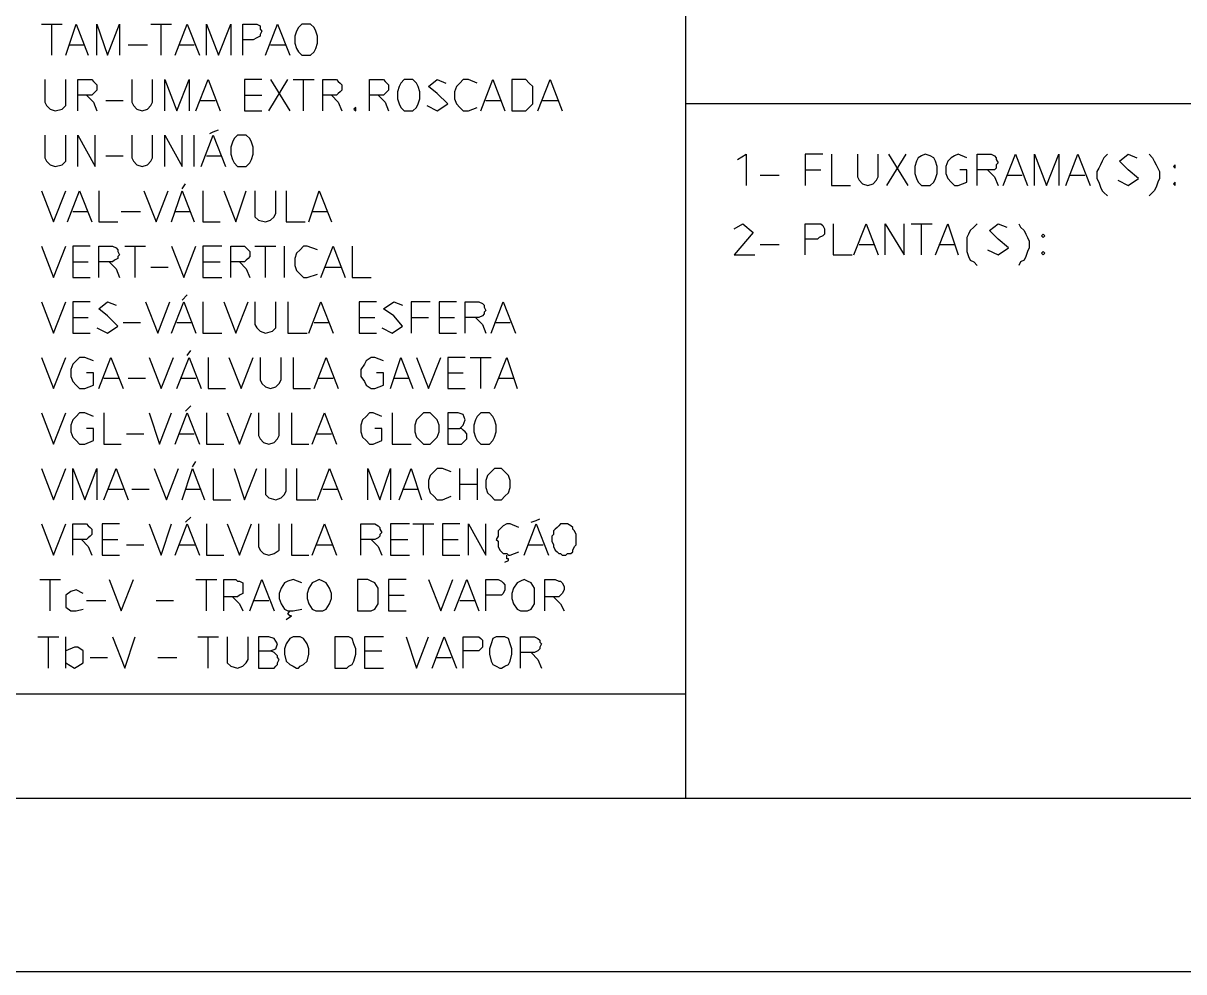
# Model space of a CAD drawing. Extents: x 0 to 597, y 0 to 422.
# Drawn here: x 103.8 to 170.7, y 0 to 54.7 of the extents above; entities that cross this region are included whole.
import ezdxf

# ---------------------------------------------------------------- set-up
doc = ezdxf.new("R2010")
doc.units = 0
doc.header["$MEASUREMENT"] = 0
doc.layers.add('GT_1', color=7, linetype='Continuous')

msp = doc.modelspace()

# ---------------------------------------------------------------- linework, layer by layer
at = {"linetype": 'Continuous'}
msp.add_lwpolyline([(0, 421.74), (597.11, 421.74), (597.11, 0), (0, 0)], close=True, dxfattribs=at)
at = {"layer": 'GT_1', "flags": 128}
for points in [[(25, 10), (583.8, 10), (583.8, 409.8)], [(142, 107.9), (142, 10)], [(104.9, 54.6), (106.1, 54.6)], [(105.5, 52.8), (105.5, 54.6)], [(106.3, 52.8), (106.9, 54.6), (107.6, 52.8)], [(108.1, 52.8), (108.1, 54.6), (108.7, 52.8), (109.4, 54.6), (109.4, 52.8)], [(111.2, 54.6), (112.4, 54.6)], [(111.8, 52.8), (111.8, 54.6)], [(112.6, 52.8), (113.3, 54.6), (114, 52.8)], [(114.4, 52.8), (114.4, 54.6), (115.1, 52.8), (115.8, 54.6), (115.8, 52.8)], [(116.5, 52.8), (116.5, 54.6), (117.1, 54.6), (117.2, 54.6), (117.3, 54.6), (117.5, 54.5), (117.5, 54.3), (117.6, 54.2), (117.5, 54), (117.5, 53.9), (117.3, 53.8), (117.1, 53.7), (116.5, 53.7)], [(117.8, 52.8), (118.5, 54.6), (119.2, 52.8)], [(120.3, 52.8), (120.4, 52.8), (120.6, 53), (120.7, 53.2), (120.8, 53.5), (120.8, 53.9), (120.7, 54.2), (120.6, 54.4), (120.4, 54.6), (120.2, 54.6), (119.9, 54.6), (119.7, 54.4), (119.6, 54.2), (119.5, 53.9), (119.5, 53.5), (119.6, 53.2), (119.7, 53), (119.9, 52.8), (120.2, 52.8), (120.3, 52.8)], [(106.5, 53.4), (107.4, 53.4)], [(109.9, 53.4), (111, 53.4)], [(112.8, 53.4), (113.7, 53.4)], [(118.1, 53.4), (119, 53.4)], [(105.1, 51.4), (105.1, 50.1), (105.2, 49.9), (105.4, 49.7), (105.7, 49.6), (106.1, 49.7), (106.3, 49.9), (106.3, 50.1), (106.3, 51.4)], [(107, 49.6), (107, 51.4), (107.6, 51.4), (107.7, 51.4), (107.8, 51.4), (107.9, 51.3), (108, 51.2), (108.1, 51.1), (108.1, 50.9), (108.1, 50.8), (108, 50.7), (107.9, 50.6), (107.8, 50.5), (107.6, 50.5), (107, 50.5)], [(110.1, 51.4), (110.1, 50.1), (110.2, 49.9), (110.4, 49.7), (110.7, 49.6), (111, 49.7), (111.2, 49.9), (111.3, 50.1), (111.3, 51.4)], [(112, 49.6), (112, 51.4), (112.7, 49.6), (113.4, 51.4), (113.4, 49.6)], [(113.8, 49.6), (114.5, 51.4), (115.2, 49.6)], [(117.6, 51.4), (116.6, 51.4), (116.6, 49.6), (117.6, 49.6)], [(118, 49.6), (119.1, 51.4)], [(118.1, 51.4), (119.2, 49.6)], [(119.4, 51.4), (120.6, 51.4)], [(120, 49.6), (120, 51.4)], [(121.1, 49.6), (121.1, 51.4), (121.7, 51.4), (121.9, 51.4), (122, 51.3), (122.1, 51.2), (122.2, 51.1), (122.2, 50.9), (122.2, 50.8), (122.1, 50.7), (122, 50.6), (121.9, 50.5), (121.7, 50.5), (121.1, 50.5)], [(123.8, 49.6), (123.8, 51.4), (124.4, 51.4), (124.5, 51.4), (124.6, 51.4), (124.7, 51.3), (124.8, 51.2), (124.9, 51.1), (124.9, 50.9), (124.9, 50.8), (124.8, 50.7), (124.7, 50.6), (124.6, 50.5), (124.4, 50.5), (123.8, 50.5)], [(126.1, 49.6), (126.3, 49.6), (126.5, 49.8), (126.6, 50), (126.7, 50.3), (126.7, 50.7), (126.6, 51), (126.5, 51.2), (126.3, 51.4), (126, 51.4), (125.8, 51.4), (125.6, 51.2), (125.5, 51), (125.4, 50.7), (125.4, 50.3), (125.5, 50), (125.6, 49.8), (125.8, 49.6), (126, 49.6), (126.1, 49.6)], [(127.1, 49.9), (127.7, 49.6), (128.3, 50), (127.7, 50.6), (127.2, 51), (127.7, 51.4), (128.2, 51.2)], [(130, 51.2), (129.5, 51.4), (129.2, 51.4), (129, 51.2), (128.8, 51), (128.7, 50.7), (128.7, 50.3), (128.8, 50), (129, 49.8), (129.2, 49.6), (129.5, 49.6), (130, 49.8)], [(130.2, 49.6), (130.9, 51.4), (131.6, 49.6)], [(132.7, 49.6), (132.8, 49.6), (133, 49.8), (133.2, 50), (133.2, 50.3), (133.2, 50.7), (133.2, 51), (133, 51.2), (132.8, 51.4), (132.6, 51.4), (132, 51.4), (132, 49.6), (132.6, 49.6), (132.7, 49.6)], [(133.5, 49.6), (134.2, 51.4), (134.9, 49.6)], [(107.5, 50.5), (107.9, 50.1), (108.1, 49.6)], [(108.6, 50.2), (109.6, 50.2)], [(114, 50.2), (114.9, 50.2)], [(116.6, 50.5), (117.6, 50.5)], [(121.6, 50.5), (122, 50.1), (122.2, 49.6)], [(124.3, 50.5), (124.7, 50.1), (124.9, 49.6)], [(130.5, 50.2), (131.4, 50.2)], [(133.7, 50.2), (134.7, 50.2)], [(123, 49.6), (123, 49.7), (123, 49.8), (122.9, 49.7), (123, 49.6)], [(453.8, 50), (142, 50)], [(105.1, 48.2), (105.1, 46.9), (105.2, 46.7), (105.4, 46.5), (105.7, 46.4), (106.1, 46.5), (106.3, 46.7), (106.3, 46.9), (106.3, 48.2)], [(107, 46.4), (107, 48.2), (108, 46.4), (108, 48.2)], [(110.1, 48.2), (110.1, 46.9), (110.2, 46.7), (110.4, 46.5), (110.7, 46.4), (111, 46.5), (111.2, 46.7), (111.3, 46.9), (111.3, 48.2)], [(112, 46.4), (112, 48.2), (113, 46.4), (113, 48.2)], [(113.7, 46.4), (113.7, 48.2)], [(114.1, 46.4), (114.8, 48.2), (115.5, 46.4)], [(114.6, 48.3), (114.8, 48.4), (115.1, 48.5)], [(116.5, 46.4), (116.7, 46.4), (116.9, 46.6), (117, 46.8), (117.1, 47.1), (117.1, 47.5), (117, 47.8), (116.9, 48), (116.7, 48.2), (116.4, 48.2), (116.2, 48.2), (116, 48), (115.9, 47.8), (115.8, 47.5), (115.8, 47.1), (115.9, 46.8), (116, 46.6), (116.2, 46.4), (116.4, 46.4), (116.5, 46.4)], [(108.6, 47), (109.6, 47)], [(114.4, 47), (115.3, 47)], [(145, 46.8), (145.5, 47.1), (145.5, 45.3)], [(149.9, 47.1), (148.9, 47.1), (148.9, 45.3)], [(150.4, 47.1), (150.4, 45.3), (151.5, 45.3)], [(151.9, 47.1), (151.9, 45.8), (152, 45.6), (152.2, 45.4), (152.5, 45.3), (152.8, 45.4), (153, 45.6), (153.1, 45.8), (153.1, 47.1)], [(153.6, 45.3), (154.7, 47.1)], [(153.7, 47.1), (154.8, 45.3)], [(155.9, 45.3), (156.1, 45.3), (156.3, 45.5), (156.4, 45.7), (156.5, 46), (156.5, 46.4), (156.4, 46.7), (156.3, 46.9), (156.1, 47), (155.8, 47.1), (155.6, 47), (155.4, 46.9), (155.3, 46.7), (155.2, 46.4), (155.2, 46), (155.3, 45.7), (155.4, 45.5), (155.6, 45.3), (155.8, 45.3), (155.9, 45.3)], [(158.2, 46.9), (157.7, 47.1), (157.5, 47), (157.3, 46.9), (157.1, 46.7), (157, 46.4), (157, 46), (157.1, 45.7), (157.3, 45.5), (157.5, 45.3), (157.7, 45.3), (158.2, 45.5), (158.2, 46.2), (157.8, 46.2)], [(158.8, 45.3), (158.8, 47.1), (159.5, 47.1), (159.6, 47.1), (159.8, 47), (159.9, 46.9), (159.9, 46.8), (160, 46.6), (159.9, 46.5), (159.9, 46.3), (159.8, 46.2), (159.6, 46.2), (159.5, 46.2), (158.8, 46.2)], [(160.3, 45.3), (161, 47.1), (161.7, 45.3)], [(162.1, 45.3), (162.1, 47.1), (162.8, 45.3), (163.5, 47.1), (163.5, 45.3)], [(163.9, 45.3), (164.6, 47.1), (165.3, 45.3)], [(166.3, 47.1), (166.1, 46.9), (166, 46.7), (165.9, 46.5), (165.8, 46.3), (165.7, 46.1), (165.7, 45.9), (165.7, 45.7), (165.8, 45.5), (165.9, 45.2), (166, 45), (166.1, 44.9), (166.3, 44.7)], [(166.9, 45.6), (167.5, 45.3), (168.1, 45.7), (167.5, 46.2), (167, 46.7), (167.5, 47.1), (168, 46.9)], [(168.7, 47.1), (168.9, 46.9), (169, 46.7), (169.1, 46.5), (169.2, 46.3), (169.3, 46.1), (169.3, 45.9), (169.3, 45.7), (169.2, 45.5), (169.1, 45.2), (169, 45), (168.9, 44.9), (168.7, 44.7)], [(148.9, 46.2), (149.8, 46.2)], [(159.4, 46.2), (159.8, 45.8), (160, 45.3)], [(170.2, 46.3), (170.2, 46.4), (170.2, 46.5), (170.1, 46.4), (170.2, 46.3)], [(146.3, 45.9), (147.4, 45.9)], [(160.5, 45.9), (161.4, 45.9)], [(164.1, 45.9), (165, 45.9)], [(170.2, 45.3), (170.2, 45.4), (170.2, 45.5), (170.1, 45.4), (170.2, 45.3)], [(104.9, 45), (105.6, 43.2), (106.3, 45)], [(106.4, 43.2), (107.1, 45), (107.8, 43.2)], [(108.2, 45), (108.2, 43.2), (109.3, 43.2)], [(110.8, 45), (111.5, 43.2), (112.2, 45)], [(112.4, 43.2), (113, 45), (113.7, 43.2)], [(113, 45.1), (113.2, 45.4)], [(114.2, 45), (114.2, 43.2), (115.2, 43.2)], [(115.4, 45), (116.1, 43.2), (116.7, 45)], [(117.2, 45), (117.2, 43.7), (117.2, 43.5), (117.4, 43.3), (117.8, 43.2), (118.1, 43.3), (118.3, 43.5), (118.4, 43.7), (118.4, 45)], [(119, 45), (119, 43.2), (120.1, 43.2)], [(120.3, 43.2), (120.9, 45), (121.6, 43.2)], [(106.7, 43.8), (107.6, 43.8)], [(109.5, 43.8), (110.6, 43.8)], [(112.6, 43.8), (113.5, 43.8)], [(120.5, 43.8), (121.4, 43.8)], [(144.8, 42.8), (145.3, 43.1), (145.9, 42.6), (144.8, 41.3), (146, 41.3)], [(148.9, 41.3), (148.9, 43.1), (149.6, 43.1), (149.8, 43.1), (149.9, 43), (150, 42.8), (150, 42.7), (150, 42.5), (149.9, 42.4), (149.7, 42.3), (149.6, 42.2), (148.9, 42.2)], [(150.5, 43.1), (150.5, 41.3), (151.6, 41.3)], [(151.7, 41.3), (152.4, 43.1), (153.1, 41.3)], [(153.5, 41.3), (153.5, 43.1), (154.6, 41.3), (154.6, 43.1)], [(155, 43.1), (156.2, 43.1)], [(155.6, 41.3), (155.6, 43.1)], [(156.4, 41.3), (157.1, 43.1), (157.7, 41.3)], [(158.8, 43.1), (158.6, 42.9), (158.4, 42.7), (158.3, 42.5), (158.2, 42.3), (158.2, 42.1), (158.2, 41.9), (158.2, 41.7), (158.2, 41.5), (158.3, 41.2), (158.4, 41), (158.6, 40.9), (158.8, 40.7)], [(159.4, 41.6), (160, 41.3), (160.6, 41.7), (160, 42.2), (159.5, 42.7), (160, 43.1), (160.5, 42.9)], [(161.2, 43.1), (161.3, 42.9), (161.5, 42.7), (161.6, 42.5), (161.7, 42.3), (161.8, 42.1), (161.8, 41.9), (161.8, 41.7), (161.7, 41.5), (161.6, 41.2), (161.5, 41), (161.3, 40.9), (161.2, 40.7)], [(162.6, 42.3), (162.7, 42.4), (162.6, 42.5), (162.5, 42.4), (162.6, 42.3)], [(104.9, 41.8), (105.6, 40), (106.3, 41.8)], [(107.7, 41.8), (106.7, 41.8), (106.7, 40), (107.7, 40)], [(108.2, 40), (108.2, 41.8), (108.9, 41.8), (109, 41.8), (109.2, 41.7), (109.3, 41.6), (109.3, 41.5), (109.4, 41.3), (109.3, 41.2), (109.3, 41.1), (109.1, 41), (109, 40.9), (108.9, 40.9), (108.2, 40.9)], [(109.7, 41.8), (110.9, 41.8)], [(110.3, 40), (110.3, 41.8)], [(112.4, 41.8), (113.1, 40), (113.8, 41.8)], [(115.3, 41.8), (114.2, 41.8), (114.2, 40), (115.3, 40)], [(115.8, 40), (115.8, 41.8), (116.4, 41.8), (116.6, 41.8), (116.7, 41.7), (116.8, 41.6), (116.9, 41.5), (116.9, 41.3), (116.9, 41.2), (116.8, 41.1), (116.7, 41), (116.6, 40.9), (116.4, 40.9), (115.8, 40.9)], [(117.2, 41.8), (118.4, 41.8)], [(117.8, 40), (117.8, 41.8)], [(118.9, 40), (118.9, 41.8)], [(120.8, 41.6), (120.2, 41.8), (120, 41.8), (119.8, 41.6), (119.6, 41.4), (119.5, 41.1), (119.5, 40.7), (119.6, 40.4), (119.8, 40.2), (120, 40), (120.2, 40), (120.8, 40.2)], [(121, 40), (121.7, 41.8), (122.4, 40)], [(122.8, 41.8), (122.8, 40), (123.9, 40)], [(146.3, 41.9), (147.4, 41.9)], [(152, 41.9), (152.9, 41.9)], [(156.6, 41.9), (157.5, 41.9)], [(162.6, 41.3), (162.7, 41.4), (162.6, 41.5), (162.5, 41.4), (162.6, 41.3)], [(106.7, 40.9), (107.6, 40.9)], [(108.8, 40.9), (109.2, 40.5), (109.4, 40)], [(114.2, 40.9), (115.2, 40.9)], [(116.3, 40.9), (116.7, 40.5), (116.9, 40)], [(111.2, 40.6), (112.2, 40.6)], [(121.2, 40.6), (122.2, 40.6)], [(113, 38.7), (113.3, 39)], [(104.9, 38.6), (105.6, 36.8), (106.3, 38.6)], [(107.7, 38.6), (106.7, 38.6), (106.7, 36.8), (107.7, 36.8)], [(108.1, 37.1), (108.7, 36.8), (109.3, 37.2), (108.7, 37.8), (108.2, 38.2), (108.7, 38.6), (109.2, 38.4)], [(110.9, 38.6), (111.6, 36.8), (112.3, 38.6)], [(112.4, 36.8), (113.1, 38.6), (113.8, 36.8)], [(114.2, 38.6), (114.2, 36.8), (115.3, 36.8)], [(115.4, 38.6), (116.1, 36.8), (116.8, 38.6)], [(117.2, 38.6), (117.2, 37.3), (117.3, 37.1), (117.5, 36.9), (117.8, 36.8), (118.2, 36.9), (118.4, 37.1), (118.4, 37.3), (118.4, 38.6)], [(119.1, 38.6), (119.1, 36.8), (120.2, 36.8)], [(120.3, 36.8), (121, 38.6), (121.7, 36.8)], [(124.2, 38.6), (123.2, 38.6), (123.2, 36.8), (124.2, 36.8)], [(124.5, 37.1), (125.1, 36.8), (125.7, 37.2), (125.2, 37.8), (124.6, 38.2), (125.2, 38.6), (125.7, 38.4)], [(127.3, 38.6), (126.2, 38.6), (126.2, 36.8)], [(128.8, 38.6), (127.8, 38.6), (127.8, 36.8), (128.8, 36.8)], [(129.3, 36.8), (129.3, 38.6), (130, 38.6), (130.1, 38.6), (130.3, 38.5), (130.4, 38.4), (130.4, 38.3), (130.5, 38.1), (130.4, 38), (130.4, 37.9), (130.3, 37.8), (130.1, 37.7), (130, 37.7), (129.3, 37.7)], [(130.8, 36.8), (131.5, 38.6), (132.2, 36.8)], [(106.7, 37.7), (107.6, 37.7)], [(123.2, 37.7), (124.1, 37.7)], [(126.2, 37.7), (127.2, 37.7)], [(127.8, 37.7), (128.7, 37.7)], [(129.9, 37.7), (130.3, 37.3), (130.5, 36.8)], [(109.6, 37.4), (110.6, 37.4)], [(112.7, 37.4), (113.6, 37.4)], [(120.6, 37.4), (121.5, 37.4)], [(131, 37.4), (131.9, 37.4)], [(113.3, 35.5), (113.5, 35.8)], [(104.9, 35.4), (105.6, 33.6), (106.3, 35.4)], [(107.9, 35.2), (107.4, 35.4), (107.1, 35.4), (106.9, 35.2), (106.7, 35), (106.6, 34.7), (106.6, 34.3), (106.7, 34), (106.9, 33.8), (107.1, 33.6), (107.4, 33.6), (107.9, 33.8), (107.9, 34.5), (107.5, 34.5)], [(108.2, 33.6), (108.9, 35.4), (109.6, 33.6)], [(111.1, 35.4), (111.8, 33.6), (112.5, 35.4)], [(112.7, 33.6), (113.4, 35.4), (114.1, 33.6)], [(114.5, 35.4), (114.5, 33.6), (115.5, 33.6)], [(115.7, 35.4), (116.4, 33.6), (117.1, 35.4)], [(117.5, 35.4), (117.5, 34.1), (117.6, 33.9), (117.8, 33.7), (118.1, 33.6), (118.4, 33.7), (118.6, 33.9), (118.7, 34.1), (118.7, 35.4)], [(119.4, 35.4), (119.4, 33.6), (120.4, 33.6)], [(120.6, 33.6), (121.3, 35.4), (122, 33.6)], [(124.6, 35.2), (124.1, 35.4), (123.9, 35.4), (123.6, 35.2), (123.5, 35), (123.3, 34.7), (123.3, 34.3), (123.5, 34), (123.6, 33.8), (123.9, 33.6), (124.1, 33.6), (124.6, 33.8), (124.6, 34.5), (124.2, 34.5)], [(125, 33.6), (125.6, 35.4), (126.3, 33.6)], [(126.5, 35.4), (127.2, 33.6), (127.9, 35.4)], [(129.3, 35.4), (128.3, 35.4), (128.3, 33.6), (129.3, 33.6)], [(129.6, 35.4), (130.8, 35.4)], [(130.2, 33.6), (130.2, 35.4)], [(131, 33.6), (131.7, 35.4), (132.3, 33.6)], [(108.5, 34.2), (109.4, 34.2)], [(109.9, 34.2), (110.9, 34.2)], [(112.9, 34.2), (113.8, 34.2)], [(120.8, 34.2), (121.7, 34.2)], [(125.2, 34.2), (126.1, 34.2)], [(128.3, 34.5), (129.2, 34.5)], [(131.2, 34.2), (132.1, 34.2)], [(104.9, 32.2), (105.6, 30.4), (106.3, 32.2)], [(107.9, 32), (107.4, 32.2), (107.1, 32.2), (106.9, 32), (106.7, 31.8), (106.6, 31.5), (106.6, 31.1), (106.7, 30.8), (106.9, 30.6), (107.1, 30.4), (107.4, 30.4), (107.9, 30.6), (107.9, 31.3), (107.5, 31.3)], [(108.5, 32.2), (108.5, 30.4), (109.5, 30.4)], [(111.1, 32.2), (111.7, 30.4), (112.4, 32.2)], [(112.6, 30.4), (113.3, 32.2), (114, 30.4)], [(113.2, 32.3), (113.5, 32.6)], [(114.4, 32.2), (114.4, 30.4), (115.4, 30.4)], [(115.6, 32.2), (116.3, 30.4), (117, 32.2)], [(117.4, 32.2), (117.4, 30.9), (117.5, 30.7), (117.7, 30.5), (118, 30.4), (118.3, 30.5), (118.5, 30.7), (118.6, 30.9), (118.6, 32.2)], [(119.3, 32.2), (119.3, 30.4), (120.3, 30.4)], [(120.5, 30.4), (121.2, 32.2), (121.9, 30.4)], [(124.5, 32), (124, 32.2), (123.8, 32.2), (123.6, 32), (123.4, 31.8), (123.3, 31.5), (123.3, 31.1), (123.4, 30.8), (123.6, 30.6), (123.8, 30.4), (124, 30.4), (124.5, 30.6), (124.5, 31.3), (124.1, 31.3)], [(125.1, 32.2), (125.1, 30.4), (126.2, 30.4)], [(127.2, 30.4), (127.3, 30.4), (127.5, 30.6), (127.7, 30.8), (127.8, 31.1), (127.8, 31.5), (127.7, 31.8), (127.5, 32), (127.3, 32.2), (127.1, 32.2), (126.9, 32.2), (126.7, 32), (126.5, 31.8), (126.4, 31.5), (126.4, 31.1), (126.5, 30.8), (126.7, 30.6), (126.9, 30.4), (127.1, 30.4), (127.2, 30.4)], [(128.3, 31.3), (129, 31.3), (129.2, 31.5), (129.3, 31.8), (129.2, 32.1), (128.9, 32.2), (128.3, 32.2), (128.3, 30.4), (129, 30.4), (129.1, 30.4), (129.2, 30.5), (129.3, 30.6), (129.4, 30.7), (129.4, 30.8), (129.4, 31), (129.3, 31.1), (129.2, 31.2), (129.1, 31.3), (129, 31.3)], [(130.5, 30.4), (130.7, 30.4), (130.9, 30.6), (131, 30.8), (131.1, 31.1), (131.1, 31.5), (131, 31.8), (130.9, 32), (130.7, 32.2), (130.4, 32.2), (130.2, 32.2), (130, 32), (129.9, 31.8), (129.8, 31.5), (129.8, 31.1), (129.9, 30.8), (130, 30.6), (130.2, 30.4), (130.4, 30.4), (130.5, 30.4)], [(109.8, 31), (110.8, 31)], [(112.8, 31), (113.7, 31)], [(120.7, 31), (121.6, 31)], [(104.9, 29), (105.6, 27.2), (106.3, 29)], [(106.7, 27.2), (106.7, 29), (107.4, 27.2), (108.1, 29), (108.1, 27.2)], [(108.5, 27.2), (109.2, 29), (109.9, 27.2)], [(111.4, 29), (112.1, 27.2), (112.8, 29)], [(113, 27.2), (113.6, 29), (114.3, 27.2)], [(113.6, 29.1), (113.8, 29.4)], [(114.8, 29), (114.8, 27.2), (115.8, 27.2)], [(116, 29), (116.6, 27.2), (117.3, 29)], [(117.8, 29), (117.8, 27.7), (117.8, 27.5), (118, 27.3), (118.4, 27.2), (118.7, 27.3), (118.9, 27.5), (119, 27.7), (119, 29)], [(119.6, 29), (119.6, 27.2), (120.7, 27.2)], [(120.8, 27.2), (121.5, 29), (122.2, 27.2)], [(123.7, 27.2), (123.7, 29), (124.4, 27.2), (125, 29), (125, 27.2)], [(125.5, 27.2), (126.2, 29), (126.8, 27.2)], [(128.5, 28.8), (128, 29), (127.7, 29), (127.5, 28.8), (127.3, 28.6), (127.2, 28.3), (127.2, 27.9), (127.3, 27.6), (127.5, 27.4), (127.7, 27.2), (128, 27.2), (128.5, 27.4)], [(129, 27.2), (129, 29)], [(130, 29), (130, 27.2)], [(131.3, 27.2), (131.4, 27.2), (131.6, 27.4), (131.8, 27.6), (131.9, 27.9), (131.9, 28.3), (131.8, 28.6), (131.6, 28.8), (131.4, 29), (131.2, 29), (131, 29), (130.8, 28.8), (130.6, 28.6), (130.5, 28.3), (130.5, 27.9), (130.6, 27.6), (130.8, 27.4), (131, 27.2), (131.2, 27.2), (131.3, 27.2)], [(129, 28.1), (130, 28.1)], [(108.7, 27.8), (109.6, 27.8)], [(110.1, 27.8), (111.1, 27.8)], [(113.2, 27.8), (114.1, 27.8)], [(121.1, 27.8), (122, 27.8)], [(125.7, 27.8), (126.6, 27.8)], [(113.2, 25.9), (113.5, 26.2)], [(133.1, 25.9), (133.4, 26), (133.6, 26.1)], [(104.9, 25.8), (105.6, 24), (106.3, 25.8)], [(106.7, 24), (106.7, 25.8), (107.3, 25.8), (107.5, 25.8), (107.6, 25.7), (107.7, 25.6), (107.8, 25.5), (107.8, 25.3), (107.8, 25.2), (107.7, 25.1), (107.6, 25), (107.5, 24.9), (107.3, 24.9), (106.7, 24.9)], [(109.4, 25.8), (108.4, 25.8), (108.4, 24), (109.4, 24)], [(111.1, 25.8), (111.8, 24), (112.4, 25.8)], [(112.6, 24), (113.3, 25.8), (114, 24)], [(114.4, 25.8), (114.4, 24), (115.4, 24)], [(115.6, 25.8), (116.3, 24), (117, 25.8)], [(117.4, 25.8), (117.4, 24.5), (117.5, 24.3), (117.7, 24.1), (118, 24), (118.3, 24.1), (118.6, 24.3), (118.6, 24.5), (118.6, 25.8)], [(119.3, 25.8), (119.3, 24), (120.3, 24)], [(120.5, 24), (121.2, 25.8), (121.9, 24)], [(123.3, 24), (123.3, 25.8), (124, 25.8), (124.1, 25.8), (124.3, 25.7), (124.4, 25.6), (124.4, 25.5), (124.5, 25.3), (124.4, 25.2), (124.4, 25.1), (124.3, 25), (124.1, 24.9), (124, 24.9), (123.3, 24.9)], [(126.1, 25.8), (125, 25.8), (125, 24), (126.1, 24)], [(126.3, 25.8), (127.5, 25.8)], [(126.9, 24), (126.9, 25.8)], [(129, 25.8), (128, 25.8), (128, 24), (129, 24)], [(129.5, 24), (129.5, 25.8), (130.5, 24), (130.5, 25.8)], [(132.4, 25.6), (131.9, 25.8), (131.8, 25.8), (131.7, 25.8), (131.5, 25.7), (131.4, 25.6), (131.3, 25.5), (131.2, 25.4), (131.2, 25.2), (131.2, 25.1), (131.1, 24.9), (131.2, 24.8), (131.2, 24.6), (131.2, 24.5), (131.3, 24.3), (131.4, 24.2), (131.5, 24.1), (131.7, 24.1), (131.8, 24), (131.9, 24), (132.4, 24.2)], [(132.7, 24), (133.4, 25.8), (134.1, 24)], [(135, 24), (135.1, 24), (135.2, 24.1), (135.4, 24.1), (135.5, 24.2), (135.5, 24.3), (135.6, 24.5), (135.7, 24.6), (135.7, 24.8), (135.7, 24.9), (135.7, 25.1), (135.7, 25.2), (135.6, 25.4), (135.5, 25.5), (135.5, 25.6), (135.4, 25.7), (135.2, 25.8), (135.1, 25.8), (135, 25.8), (134.9, 25.8), (134.8, 25.8), (134.7, 25.7), (134.6, 25.6), (134.5, 25.5), (134.4, 25.4), (134.4, 25.2), (134.3, 25.1), (134.3, 24.9), (134.3, 24.8), (134.4, 24.6), (134.4, 24.5), (134.5, 24.3), (134.6, 24.2), (134.7, 24.1), (134.8, 24.1), (134.9, 24), (135, 24)], [(107.2, 24.9), (107.6, 24.5), (107.8, 24)], [(108.4, 24.9), (109.3, 24.9)], [(123.9, 24.9), (124.3, 24.5), (124.5, 24)], [(125, 24.9), (126, 24.9)], [(128, 24.9), (128.9, 24.9)], [(109.8, 24.6), (110.8, 24.6)], [(112.8, 24.6), (113.8, 24.6)], [(120.7, 24.6), (121.7, 24.6)], [(132.9, 24.6), (133.8, 24.6)], [(131.6, 23.6), (131.8, 23.7), (131.8, 23.8), (131.7, 23.8), (131.7, 24)], [(104.8, 22.6), (106, 22.6)], [(105.4, 20.8), (105.4, 22.6)], [(108.8, 22.6), (109.5, 20.8), (110.2, 22.6)], [(113.8, 22.6), (115, 22.6)], [(114.4, 20.8), (114.4, 22.6)], [(115.4, 20.8), (115.4, 22.6), (116.1, 22.6), (116.2, 22.5), (116.3, 22.5), (116.5, 22.4), (116.5, 22.2), (116.5, 22.1), (116.5, 22), (116.5, 21.8), (116.3, 21.7), (116.2, 21.6), (116.1, 21.6), (115.4, 21.6)], [(116.9, 20.8), (117.6, 22.6), (118.3, 20.8)], [(119.9, 22.4), (119.4, 22.6), (119.1, 22.5), (118.9, 22.4), (118.7, 22.1), (118.6, 21.8), (118.6, 21.5), (118.7, 21.2), (118.9, 20.9), (119.1, 20.8), (119.4, 20.8), (119.9, 20.9)], [(121, 20.8), (121.1, 20.8), (121.3, 20.9), (121.5, 21.2), (121.6, 21.5), (121.6, 21.8), (121.5, 22.1), (121.3, 22.4), (121.1, 22.5), (120.9, 22.6), (120.7, 22.5), (120.5, 22.4), (120.3, 22.1), (120.2, 21.8), (120.2, 21.5), (120.3, 21.2), (120.5, 20.9), (120.7, 20.8), (120.9, 20.8), (121, 20.8)], [(123.8, 20.8), (123.9, 20.8), (124.1, 20.9), (124.3, 21.2), (124.3, 21.5), (124.3, 21.8), (124.3, 22.1), (124.1, 22.4), (123.9, 22.5), (123.7, 22.6), (123.1, 22.6), (123.1, 20.8), (123.7, 20.8), (123.8, 20.8)], [(125.9, 22.6), (124.9, 22.6), (124.9, 20.8), (125.9, 20.8)], [(127.2, 22.6), (127.9, 20.8), (128.6, 22.6)], [(128.7, 20.8), (129.4, 22.6), (130.1, 20.8)], [(130.5, 20.8), (130.5, 22.6), (131.2, 22.6), (131.4, 22.5), (131.5, 22.4), (131.6, 22.3), (131.6, 22.1), (131.6, 22), (131.5, 21.8), (131.4, 21.7), (131.2, 21.7), (130.5, 21.7)], [(132.8, 20.8), (132.9, 20.8), (133.1, 20.9), (133.3, 21.2), (133.3, 21.5), (133.3, 21.8), (133.3, 22.1), (133.1, 22.4), (132.9, 22.5), (132.7, 22.6), (132.5, 22.5), (132.3, 22.4), (132.1, 22.1), (132, 21.8), (132, 21.5), (132.1, 21.2), (132.3, 20.9), (132.5, 20.8), (132.7, 20.8), (132.8, 20.8)], [(133.9, 20.8), (133.9, 22.6), (134.5, 22.6), (134.7, 22.5), (134.8, 22.5), (134.9, 22.4), (135, 22.2), (135, 22.1), (135, 22), (134.9, 21.8), (134.8, 21.7), (134.7, 21.6), (134.5, 21.6), (133.9, 21.6)], [(107.3, 21.8), (106.9, 22), (106.6, 21.9), (106.3, 21.7), (106.3, 21.4), (106.3, 21), (106.6, 20.8), (106.9, 20.8), (107.3, 20.9)], [(107.5, 21.4), (108.6, 21.4)], [(111.5, 21.4), (112.5, 21.4)], [(115.9, 21.6), (116.3, 21.2), (116.5, 20.8)], [(117.1, 21.4), (118, 21.4)], [(124.9, 21.7), (125.8, 21.7)], [(129, 21.4), (129.9, 21.4)], [(134.4, 21.6), (134.8, 21.2), (135, 20.8)], [(119, 20.3), (119.3, 20.5), (119.2, 20.5), (119.1, 20.6), (119.2, 20.8)], [(104.7, 19.3), (105.9, 19.3)], [(105.3, 17.5), (105.3, 19.3)], [(106.3, 17.5), (106.3, 19.3)], [(109, 19.3), (109.7, 17.5), (110.3, 19.3)], [(113.9, 19.3), (115.1, 19.3)], [(114.5, 17.5), (114.5, 19.3)], [(115.6, 19.3), (115.6, 18), (115.6, 17.8), (115.8, 17.6), (116.2, 17.5), (116.5, 17.6), (116.7, 17.8), (116.8, 18), (116.8, 19.3)], [(117.4, 18.5), (118.1, 18.5), (118.4, 18.6), (118.5, 18.9), (118.3, 19.2), (118, 19.3), (117.4, 19.3), (117.4, 17.5), (118.1, 17.5), (118.3, 17.5), (118.4, 17.6), (118.5, 17.7), (118.5, 17.8), (118.6, 18), (118.5, 18.1), (118.5, 18.2), (118.4, 18.3), (118.3, 18.4), (118.1, 18.5)], [(119.7, 17.5), (119.8, 17.6), (120, 17.7), (120.2, 17.9), (120.3, 18.3), (120.3, 18.6), (120.2, 18.9), (120, 19.2), (119.8, 19.3), (119.6, 19.3), (119.4, 19.3), (119.2, 19.2), (119, 18.9), (118.9, 18.6), (118.9, 18.3), (119, 17.9), (119.2, 17.7), (119.4, 17.6), (119.6, 17.5), (119.7, 17.5)], [(122.5, 17.5), (122.6, 17.6), (122.8, 17.7), (122.9, 17.9), (123, 18.3), (123, 18.6), (122.9, 18.9), (122.8, 19.2), (122.6, 19.3), (122.4, 19.3), (121.8, 19.3), (121.8, 17.5), (122.4, 17.5), (122.5, 17.5)], [(124.6, 19.3), (123.5, 19.3), (123.5, 17.5), (124.6, 17.5)], [(125.9, 19.3), (126.5, 17.5), (127.2, 19.3)], [(127.4, 17.5), (128.1, 19.3), (128.8, 17.5)], [(129.2, 17.5), (129.2, 19.3), (129.9, 19.3), (130.1, 19.3), (130.2, 19.2), (130.3, 19.1), (130.3, 18.9), (130.3, 18.7), (130.2, 18.6), (130.1, 18.5), (129.9, 18.5), (129.2, 18.5)], [(131.4, 17.5), (131.6, 17.6), (131.8, 17.7), (131.9, 17.9), (132, 18.3), (132, 18.6), (131.9, 18.9), (131.8, 19.2), (131.6, 19.3), (131.3, 19.3), (131.1, 19.3), (130.9, 19.2), (130.8, 18.9), (130.7, 18.6), (130.7, 18.3), (130.8, 17.9), (130.9, 17.7), (131.1, 17.6), (131.3, 17.5), (131.4, 17.5)], [(132.5, 17.5), (132.5, 19.3), (133.2, 19.3), (133.3, 19.3), (133.5, 19.2), (133.6, 19.1), (133.6, 19), (133.7, 18.9), (133.6, 18.7), (133.6, 18.6), (133.5, 18.5), (133.3, 18.4), (133.2, 18.4), (132.5, 18.4)], [(106.3, 17.8), (106.8, 17.5), (107, 17.6), (107.3, 17.8), (107.3, 18.1), (107.3, 18.5), (107, 18.7), (106.8, 18.7), (106.3, 18.5)], [(107.7, 18.1), (108.7, 18.1)], [(111.6, 18.1), (112.7, 18.1)], [(123.5, 18.5), (124.5, 18.5)], [(127.6, 18.1), (128.5, 18.1)], [(133.1, 18.4), (133.5, 18), (133.7, 17.5)], [(142, 16), (25, 16)]]:
    msp.add_lwpolyline(points, dxfattribs=at)

doc.saveas('drawing.dxf')
